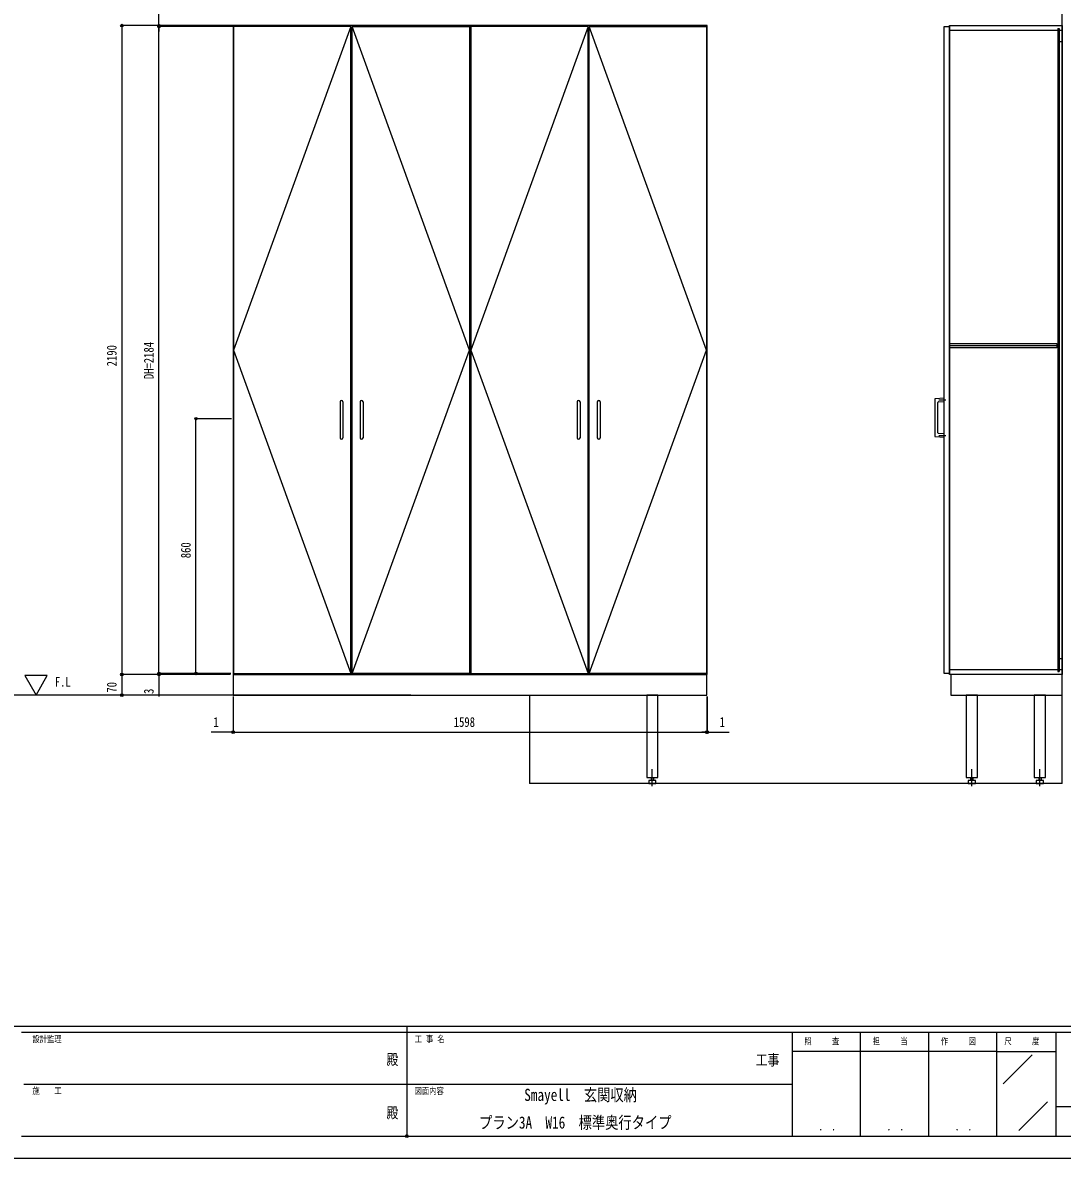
# Model space of a CAD drawing. Units: millimetres, scale not verified. Extents: x -4205 to 4205, y -2970 to 2970.
# Drawn here: x -1301 to 2207, y -2970 to 863 of the extents above; entities that cross this region are included whole.
import ezdxf
from ezdxf.enums import TextEntityAlignment as Align

# ---------------------------------------------------------------- set-up
doc = ezdxf.new("R2010")
doc.units = ezdxf.units.MM
doc.header["$LTSCALE"] = 20
doc.header["$PDMODE"] = 32
doc.header["$PDSIZE"] = 10
for name, color, linetype in [('0-1_USER1', 3, 'Continuous'), ('0-2_YKK_11', 7, 'Continuous'), ('0-3_YKK_12', 2, 'Continuous'), ('0-4_YKK_13', 4, 'Continuous'), ('0-5_YKK_D', 6, 'Continuous'), ('0-6_YKK_ZWAK', 7, 'Continuous'), ('0-7_YSS_K', 3, 'Continuous')]:
    doc.layers.add(name, color=color, linetype=linetype)
doc.styles.add('ＭＳ ゴシック', font='')
doc.styles.get('ＭＳ ゴシック').set_extended_font_data('MS Gothic')

msp = doc.modelspace()

# ---------------------------------------------------------------- linework, layer by layer
at = {"layer": '0-2_YKK_11'}
msp.add_lwpolyline([(2188.52, -234.5), (1827.02, -234.5), (1827.02, -219.5), (2188.52, -219.5)], close=True, dxfattribs=at)
at = {"layer": '0-3_YKK_12'}
for p, q in [((2191.52, 843.5), (2191.52, 838)), ((2191.52, 843.5), (2196.52, 843.5)), ((2192.02, 843.5), (2192.02, -1327.5)), ((2196.02, 843.5), (2196.02, -1327.5)), ((2196.52, 843.5), (2196.52, 838)), ((1826.52, 838), (2191.52, 838)), ((2196.52, 838), (2206.52, 838)), ((2196.02, 799.5), (2206.52, 799.5)), ((-191.48, 283), (-189.47, 283)), ((1824.23, -227), (2191.31, -227)), ((2196.02, -1283.5), (2206.52, -1283.5)), ((2191.52, -1322), (1826.52, -1322)), ((2191.52, -1322), (2191.52, -1327.5)), ((2191.52, -1327.5), (2196.52, -1327.5)), ((2196.52, -1322), (2196.52, -1327.5)), ((2206.52, -1322), (2196.52, -1322)), ((823.52, -1714.38), (823.52, -1656.3)), ((1901.52, -1714.38), (1901.52, -1656.3)), ((2131.52, -1714.38), (2131.52, -1656.3))]:
    msp.add_line(p, q, dxfattribs=at)
for points in [[(-591.48, -1337), (208.52, -1337), (208.52, 853), (-591.48, 853)], [(-589.48, -1334), (-193.48, -1334), (-193.48, 850), (-589.48, 850)], [(206.52, -1334), (-189.48, -1334), (-189.48, 850), (206.52, 850)], [(208.52, -1337), (1008.52, -1337), (1008.52, 853), (208.52, 853)], [(210.52, -1334), (606.52, -1334), (606.52, 850), (210.52, 850)], [(1006.52, -1334), (610.52, -1334), (610.52, 850), (1006.52, 850)], [(1826.52, -1334), (1808.52, -1334), (1808.52, 850), (1826.52, 850)], [(2206.52, -1337), (1826.52, -1337), (1826.52, 853), (2206.52, 853)], [(-590.48, -1407), (1007.52, -1407), (1007.52, -1337), (-590.48, -1337)], [(1830.52, -1407), (2206.52, -1407), (2206.52, -1337), (1830.52, -1337)]]:
    msp.add_lwpolyline(points, close=True, dxfattribs=at)
for points in [[(-193.48, 850), (-589.48, -242), (-193.48, -1334)], [(-189.48, -1334), (206.52, -242), (-189.48, 850)], [(606.52, 850), (210.52, -242), (606.52, -1334)], [(610.52, -1334), (1006.52, -242), (610.52, 850)]]:
    msp.add_lwpolyline(points, dxfattribs=at)
at = {"layer": '0-4_YKK_13'}
for p, q in [((-230.48, -416.57), (-230.48, -538.89)), ((-220.48, -416.57), (-220.48, -538.89)), ((-162.48, -416.57), (-162.48, -538.89)), ((-152.48, -416.57), (-152.48, -538.89)), ((569.52, -416.57), (569.52, -538.89)), ((579.52, -416.57), (579.52, -538.89)), ((637.52, -416.57), (637.52, -538.89)), ((647.52, -416.57), (647.52, -538.89)), ((1776.52, -407.86), (1776.52, -532.67)), ((1808.52, -404.76), (1777.94, -406.36)), ((1787.52, -521.76), (1787.52, -418.77)), ((1789.42, -416.78), (1808.52, -415.78)), ((1790.47, -410.27), (1813.62, -410.27)), ((1808.52, -415.78), (1808.52, -404.76)), ((1790.47, -530.27), (1813.62, -530.27)), ((819.62, -1685), (819.62, -1695)), ((827.42, -1685), (827.42, -1695)), ((1897.62, -1685), (1897.62, -1695)), ((1905.42, -1685), (1905.42, -1695)), ((2127.62, -1685), (2127.62, -1695)), ((2135.42, -1685), (2135.42, -1695))]:
    msp.add_line(p, q, dxfattribs=at)
msp.add_lwpolyline([(1777.94, -534.17), (1808.52, -535.78), (1808.52, -524.76), (1789.42, -523.76)], dxfattribs=at)
for points in [[(804.52, -1685), (842.52, -1685), (842.52, -1407), (804.52, -1407)], [(1882.52, -1685), (1920.52, -1685), (1920.52, -1407), (1882.52, -1407)], [(2112.52, -1685), (2150.52, -1685), (2150.52, -1407), (2112.52, -1407)], [(811.27, -1705), (835.77, -1705), (835.77, -1695), (811.27, -1695)], [(1889.27, -1705), (1913.77, -1705), (1913.77, -1695), (1889.27, -1695)], [(2119.27, -1705), (2143.77, -1705), (2143.77, -1695), (2119.27, -1695)]]:
    msp.add_lwpolyline(points, close=True, dxfattribs=at)
for centre, radius, start, end in [((-225.48, -417.28), 5.05, 8.0102, 171.9898), ((-157.48, -417.28), 5.05, 8.0102, 171.9898), ((574.52, -417.28), 5.05, 8.0102, 171.9898), ((642.52, -417.28), 5.05, 8.0102, 171.9898), ((1778.02, -407.86), 1.5, 92.7637, 180.21124), ((1789.52, -418.77), 2, 93.19527, 179.79522), ((1778.02, -532.67), 1.5, 179.7637, 267.21124), ((1789.52, -521.76), 2, 180.19527, 266.79522), ((-225.48, -538.19), 5.05, 188.0102, 351.9898), ((-157.48, -538.19), 5.05, 188.0102, 351.9898), ((574.52, -538.19), 5.05, 188.0102, 351.9898), ((642.52, -538.19), 5.05, 188.0102, 351.9898)]:
    msp.add_arc(centre, radius, start, end, dxfattribs=at)
at = {"layer": '0-5_YKK_D'}
for p, q in [((-841.48, 853), (-841.48, 927)), ((-592.48, 853), (-967.48, 853)), ((-966.48, 853), (-966.48, -1337)), ((-592.48, 853), (-842.48, 853)), ((-590.48, 850), (-842.48, 850)), ((-590.48, 850), (-842.48, 850)), ((-841.48, 850), (-841.48, 853)), ((-841.48, -1334), (-841.48, 850)), ((-841.48, 850), (-841.48, 833)), ((-596.9, -474), (-717.48, -474)), ((-716.48, -1334), (-716.48, -474)), ((-609.17, -1337), (-967.48, -1337)), ((-599.48, -1337), (-967.48, -1337)), ((-966.48, -1337), (-966.48, -1407)), ((-609.17, -1334), (-842.48, -1334)), ((-609.17, -1334), (-842.48, -1334)), ((-609.17, -1337), (-842.48, -1337)), ((-841.48, -1334), (-841.48, -1317)), ((-841.48, -1334), (-841.48, -1337)), ((-841.48, -1337), (-841.48, -1411)), ((-598.98, -1334), (-717.48, -1334)), ((-591.48, -1412), (-591.48, -1533)), ((-590.48, -1412), (-590.48, -1533)), ((-590.48, -1412), (-590.48, -1533)), ((1007.52, -1412), (1007.52, -1533)), ((1007.52, -1412), (1007.52, -1533)), ((1008.52, -1412), (1008.52, -1533)), ((-591.48, -1532), (-665.48, -1532)), ((-590.48, -1532), (-591.48, -1532)), ((-590.48, -1532), (-573.48, -1532)), ((-590.48, -1532), (1007.52, -1532)), ((1007.52, -1532), (990.52, -1532)), ((1007.52, -1532), (1008.52, -1532)), ((1008.52, -1532), (1082.52, -1532))]:
    msp.add_line(p, q, dxfattribs=at)
for centre in [(-966.48, 853), (-841.48, 853), (-841.48, 850), (-841.48, 850), (-716.48, -474), (-966.48, -1337), (-966.48, -1337), (-841.48, -1334), (-841.48, -1334), (-841.48, -1337), (-716.48, -1334), (-966.48, -1407), (-591.48, -1532), (-590.48, -1532), (-590.48, -1532), (1007.52, -1532), (1007.52, -1532), (1008.52, -1532)]:
    msp.add_circle(centre, 4.25, dxfattribs=at)
at = {"layer": '0-6_YKK_ZWAK'}
for p, q in [((3895.02, -2525), (-3904.98, -2525)), ((-4.98, -2525), (-4.98, -2895)), ((-4.98, -2545), (-1304.98, -2545)), ((1295.02, -2545), (-4.98, -2545)), ((1525.02, -2545), (1525.02, -2895)), ((1755.02, -2545), (1755.02, -2895)), ((1985.02, -2545), (1985.02, -2895)), ((2185.02, -2545), (1985.02, -2545)), ((3217.52, -2545), (2185.02, -2545)), ((2185.02, -2545), (2185.02, -2895)), ((1985.02, -2610), (1295.02, -2610)), ((1985.02, -2610), (2185.02, -2610)), ((2007.1, -2718.29), (2105.04, -2620.36)), ((-1297.48, -2720), (-4.98, -2720)), ((-4.98, -2720), (1295.02, -2720)), ((2060.67, -2875.99), (2156.89, -2779.77)), ((2185.02, -2795), (3217.52, -2795)), ((-1304.98, -2895), (-4.98, -2895)), ((-4.98, -2895), (1295.02, -2895)), ((1295.02, -2895), (1985.02, -2895)), ((1985.02, -2895), (2185.02, -2895)), ((2185.02, -2895), (3217.52, -2895))]:
    msp.add_line(p, q, dxfattribs=at)
msp.add_lwpolyline([(-4205, -2970), (4205, -2970), (4205, 2970), (-4205, 2970)], close=True, dxfattribs=at)
msp.add_lwpolyline([(1985.02, -2545), (1295.02, -2545), (1295.02, -2895)], dxfattribs=at)
msp.add_point((-4.98, -2895), dxfattribs=at)
at = {"layer": '0-7_YSS_K'}
for p, q in [((2206.52, -1705), (2206.52, 936.81)), ((8.52, -1407), (-1989.48, -1407)), ((408.52, -1407), (408.52, -1705)), ((2206.52, -1705), (408.52, -1705))]:
    msp.add_line(p, q, dxfattribs=at)
msp.add_lwpolyline([(-1256.34, -1407), (-1218.18, -1340.89), (-1294.51, -1340.89)], close=True, dxfattribs=at)

# ---------------------------------------------------------------- texts
at = {"layer": '0-1_USER1', "style": 'ＭＳ ゴシック', "width": 0.8}
for s, height, p in [('F.L', 32.99, (-1193, -1388)), ('Smayell\u3000玄関収納', 41.06, (391.15, -2788.83)), ('プラン3A\u3000W16\u3000標準奥行タイプ', 41.06, (238.83, -2882.17))]:
    msp.add_text(s, height=height, dxfattribs=at).set_placement(p, align=Align.BOTTOM_LEFT)
at = {"layer": '0-5_YKK_D', "style": 'ＭＳ ゴシック', "width": 0.8}
for s, p in [('2190', (-974.48, -297.2)), ('DH=2184', (-849.48, -340.4)), ('860', (-724.48, -944.8)), ('70', (-974.48, -1398.4)), ('3', (-849.48, -1403))]:
    msp.add_text(s, height=32.99, rotation=90, dxfattribs=at).set_placement(p, align=Align.BOTTOM_LEFT)
for s, p in [('1', (-657.48, -1524)), ('1598', (153.32, -1524)), ('1', (1050.52, -1524))]:
    msp.add_text(s, height=32.99, dxfattribs=at).set_placement(p, align=Align.BOTTOM_LEFT)
at = {"layer": '0-6_YKK_ZWAK', "style": 'ＭＳ ゴシック', "width": 0.8}
for s, height, p in [('設計監理', 21.99, (-1268.31, -2585)), ('工 事 名', 21.99, (21.27, -2585)), ('照     査', 21.99, (1336.42, -2592.5)), ('担     当', 21.99, (1567.22, -2592.5)), ('作     図', 21.99, (1797.22, -2592.5)), ('尺     度', 21.99, (2011.42, -2592.5)), ('殿', 36.66, (-73.67, -2665.83)), ('工事', 36.66, (1172.33, -2667.46)), ('施\u3000\u3000工', 21.99, (-1268.31, -2760)), ('図面内容', 21.99, (21.27, -2760)), ('殿', 36.66, (-73.67, -2845.83)), ('． ．', 25.92, (1385, -2884.35)), ('． ．', 25.92, (1615, -2884.35)), ('． ．', 25.92, (1845, -2884.35))]:
    msp.add_text(s, height=height, dxfattribs=at).set_placement(p, align=Align.BOTTOM_LEFT)

doc.saveas('drawing.dxf')
